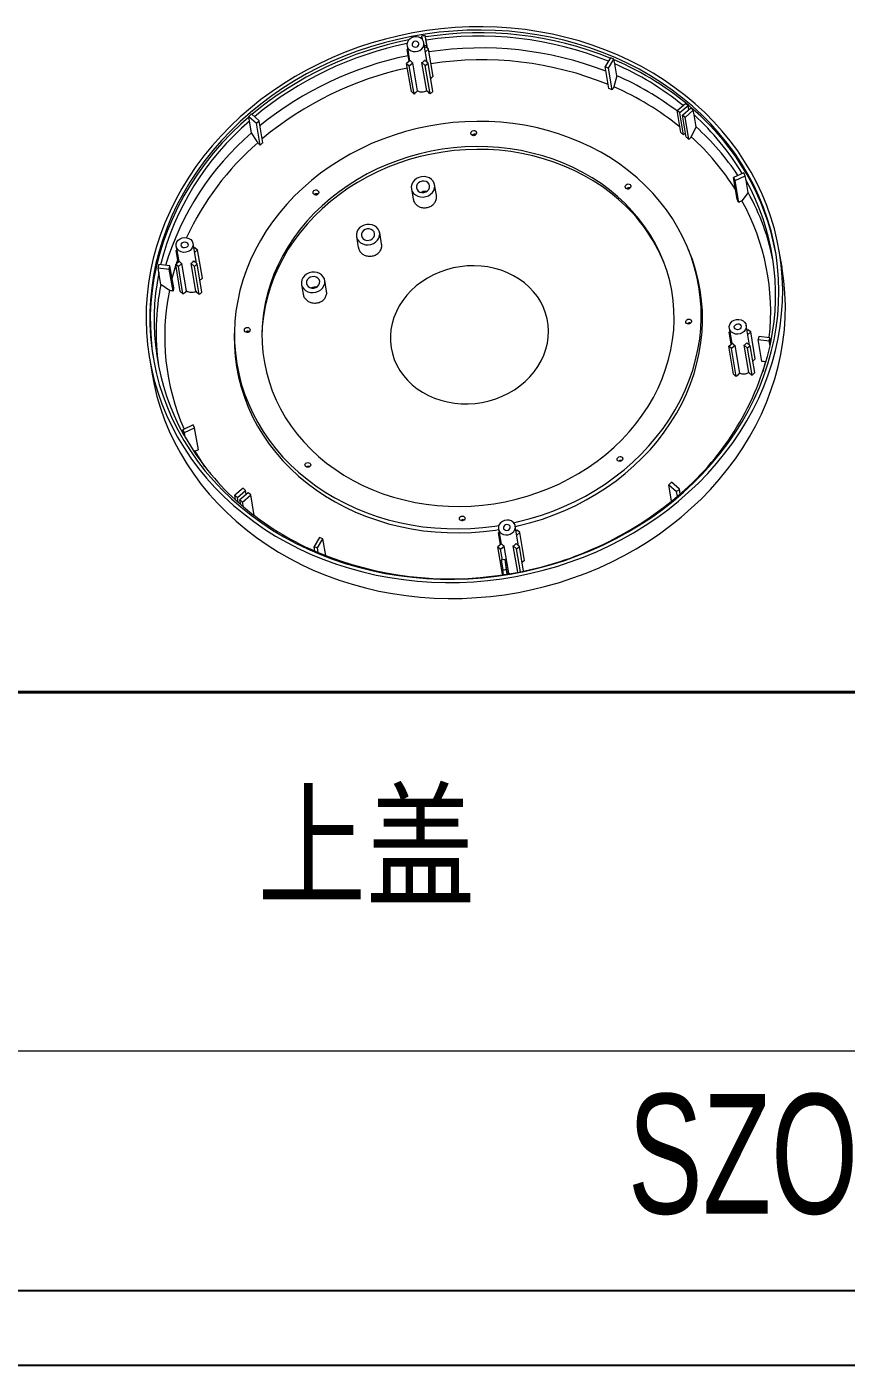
# Model space of a CAD drawing. Header units: inches. Extents: x 2104 to 4359, y 410 to 823.
# Drawn here: x 2450.2 to 2557.9, y 409.8 to 585.7 of the extents above; entities that cross this region are included whole.
import ezdxf

# ---------------------------------------------------------------- set-up
doc = ezdxf.new("R2010")
doc.units = ezdxf.units.IN
doc.layers.add('文字', color=81, linetype='Continuous')
doc.layers.add('粗实线', color=7, linetype='Continuous', lineweight=30)
doc.layers.add('细实线', color=3, linetype='Continuous', lineweight=9)
doc.styles.add('宋体', font='', dxfattribs={"width": 0.8, "height": 3.5})
doc.styles.add('长仿宋', font='', dxfattribs={"width": 0.7, "height": 4})
doc.styles.get('宋体').set_extended_font_data('SimSun')
doc.styles.get('长仿宋').set_extended_font_data('SimSun')

msp = doc.modelspace()

# ---------------------------------------------------------------- linework, layer by layer
at = {"color": 7, "linetype": 'Continuous', "lineweight": 15}
for p, q in [((2502.08, 584.289), (2501.874, 584.256)), ((2502.051, 584.481), (2502.111, 584.082)), ((2502.74, 583.274), (2502.545, 584.558)), ((2502.649, 583.941), (2502.545, 584.558)), ((2500.146, 583.227), (2500.488, 581.207)), ((2500.223, 582.773), (2500.146, 582.706)), ((2500.412, 581.14), (2500.146, 582.706)), ((2500.146, 582.706), (2500.25, 582.615)), ((2502.805, 581.006), (2502.364, 583.604)), ((2502.428, 583.226), (2502.74, 583.274)), ((2502.62, 583.06), (2502.477, 582.936)), ((2502.566, 582.414), (2502.963, 582.759)), ((2502.963, 582.759), (2502.62, 583.06)), ((2502.83, 582.876), (2502.649, 583.941)), ((2502.804, 582.9), (2502.74, 583.274)), ((2503.571, 579.183), (2502.963, 582.759)), ((2500.563, 581.272), (2500.091, 580.862)), ((2500.714, 577.19), (2500.091, 580.862)), ((2500.091, 580.862), (2500.434, 580.561)), ((2500.434, 580.561), (2500.906, 580.971)), ((2501.061, 576.864), (2500.434, 580.561)), ((2501.53, 577.295), (2500.906, 580.971)), ((2502.725, 577.304), (2502.099, 580.994)), ((2502.099, 580.994), (2502.547, 580.601)), ((2502.908, 580.915), (2502.46, 581.308)), ((2502.547, 580.601), (2502.908, 580.915)), ((2503.179, 576.88), (2502.547, 580.601)), ((2503.537, 577.211), (2502.908, 580.915)), ((2526.906, 581.641), (2526.193, 580.466)), ((2526.631, 580.277), (2527.344, 581.452)), ((2527.449, 580.835), (2527.344, 581.452)), ((2527.714, 579.273), (2527.449, 580.835)), ((2526.193, 580.466), (2526.631, 580.277)), ((2526.681, 577.592), (2526.193, 580.466)), ((2527.119, 577.403), (2526.631, 580.277)), ((2527.714, 579.273), (2527.339, 577.804)), ((2535.664, 574.693), (2536.748, 575.636)), ((2537.096, 575.339), (2536.007, 574.393)), ((2537.184, 574.817), (2537.096, 575.339)), ((2479.433, 573.317), (2479.329, 573.934)), ((2479.329, 573.934), (2480.358, 573.032)), ((2480.719, 573.346), (2479.69, 574.248)), ((2536.007, 574.393), (2535.664, 574.693)), ((2536.152, 571.819), (2535.664, 574.693)), ((2536.495, 571.518), (2536.007, 574.393)), ((2536.355, 574.096), (2537.439, 575.038)), ((2536.698, 573.795), (2536.355, 574.096)), ((2536.843, 571.221), (2536.355, 574.096)), ((2537.777, 574.733), (2536.698, 573.795)), ((2537.186, 570.921), (2536.698, 573.795)), ((2537.882, 574.116), (2537.777, 574.733)), ((2538.147, 572.554), (2537.882, 574.116)), ((2479.698, 571.755), (2479.433, 573.317)), ((2480.358, 573.032), (2480.719, 573.346)), ((2480.846, 570.158), (2480.358, 573.032)), ((2481.207, 570.472), (2480.719, 573.346)), ((2536.495, 571.518), (2536.75, 571.766)), ((2544.402, 566.501), (2543.053, 565.883)), ((2504.007, 563.572), (2503.776, 564.933)), ((2543.053, 565.883), (2543.267, 565.5)), ((2543.54, 563.009), (2543.053, 565.883)), ((2543.267, 565.5), (2544.616, 566.118)), ((2543.755, 562.626), (2543.267, 565.5)), ((2544.721, 565.5), (2544.616, 566.118)), ((2544.986, 563.939), (2544.721, 565.5)), ((2500.72, 564.415), (2500.948, 563.07)), ((2544.986, 563.939), (2544.175, 562.851)), ((2493.493, 558.133), (2493.733, 556.715)), ((2496.801, 557.165), (2496.549, 558.652)), ((2469.792, 556.847), (2470.134, 554.827)), ((2469.792, 556.325), (2469.869, 556.392)), ((2469.895, 556.234), (2469.792, 556.325)), ((2470.058, 554.76), (2469.792, 556.325)), ((2472.451, 554.625), (2472.01, 557.223)), ((2472.123, 556.555), (2472.266, 556.68)), ((2472.609, 556.379), (2472.212, 556.033)), ((2472.266, 556.68), (2472.609, 556.379)), ((2473.237, 552.682), (2472.609, 556.379)), ((2537.343, 555.935), (2537.179, 556.347)), ((2549.442, 554.119), (2549.086, 556.218)), ((2468.98, 554.285), (2467.51, 554.461)), ((2468.889, 553.855), (2468.98, 554.285)), ((2469.468, 551.411), (2468.98, 554.285)), ((2469.737, 554.481), (2470.209, 554.891)), ((2470.08, 554.18), (2469.737, 554.481)), ((2470.34, 550.93), (2469.737, 554.481)), ((2470.552, 554.591), (2470.08, 554.18)), ((2470.687, 550.604), (2470.08, 554.18)), ((2471.163, 550.99), (2470.552, 554.591)), ((2472.368, 550.941), (2471.745, 554.613)), ((2472.193, 554.221), (2471.745, 554.613)), ((2472.106, 554.927), (2472.554, 554.535)), ((2472.554, 554.535), (2472.193, 554.221)), ((2472.822, 550.517), (2472.193, 554.221)), ((2473.186, 550.813), (2472.554, 554.535)), ((2467.524, 553.413), (2467.419, 554.03)), ((2467.419, 554.03), (2468.889, 553.855)), ((2467.789, 551.851), (2467.524, 553.413)), ((2469.377, 550.98), (2468.889, 553.855)), ((2489.561, 550.96), (2489.322, 552.371)), ((2468.908, 551.066), (2467.789, 551.851)), ((2486.265, 551.852), (2486.486, 550.555)), ((2477.469, 546.212), (2477.45, 545.769)), ((2542.509, 546.094), (2542.852, 544.074)), ((2542.509, 545.572), (2542.586, 545.639)), ((2542.613, 545.482), (2542.509, 545.572)), ((2542.775, 544.007), (2542.509, 545.572)), ((2545.168, 543.873), (2544.727, 546.47)), ((2544.84, 545.802), (2544.984, 545.927)), ((2545.327, 545.626), (2544.929, 545.28)), ((2544.984, 545.927), (2545.327, 545.626)), ((2545.929, 542.074), (2545.327, 545.626)), ((2542.454, 543.728), (2542.926, 544.139)), ((2542.797, 543.428), (2542.454, 543.728)), ((2543.082, 540.031), (2542.454, 543.728)), ((2543.269, 543.838), (2542.797, 543.428)), ((2543.889, 540.187), (2543.269, 543.838)), ((2545.07, 540.282), (2544.462, 543.861)), ((2544.91, 543.468), (2544.462, 543.861)), ((2544.824, 544.175), (2545.272, 543.782)), ((2545.272, 543.782), (2544.91, 543.468)), ((2545.87, 540.254), (2545.272, 543.782)), ((2546.384, 545.018), (2546.293, 544.587)), ((2546.293, 544.587), (2547.763, 544.411)), ((2546.781, 541.713), (2546.293, 544.587)), ((2547.854, 544.842), (2546.384, 545.018)), ((2547.868, 543.794), (2547.763, 544.411)), ((2547.959, 544.225), (2547.854, 544.842)), ((2466.271, 542.161), (2466.627, 540.062)), ((2543.42, 539.756), (2542.797, 543.428)), ((2545.512, 539.923), (2544.91, 543.468)), ((2547.24, 541.687), (2546.915, 540.338)), ((2547.323, 541.738), (2547.24, 541.687)), ((2472.006, 533.372), (2470.657, 532.755)), ((2472.22, 532.989), (2472.006, 533.372)), ((2470.762, 532.138), (2470.657, 532.755)), ((2470.871, 532.372), (2472.22, 532.989)), ((2470.976, 531.755), (2470.871, 532.372)), ((2472.708, 530.115), (2472.22, 532.989)), ((2472.278, 529.95), (2472.099, 529.992)), ((2478.58, 525.081), (2477.496, 524.139)), ((2477.834, 523.835), (2478.923, 524.781)), ((2479.261, 524.476), (2478.177, 523.534)), ((2478.923, 524.781), (2478.58, 525.081)), ((2479.011, 524.259), (2478.923, 524.781)), ((2479.604, 524.175), (2479.261, 524.476)), ((2534.915, 525.84), (2534.554, 525.526)), ((2534.554, 525.526), (2535.583, 524.624)), ((2534.921, 523.364), (2534.554, 525.526)), ((2535.944, 524.938), (2534.915, 525.84)), ((2535.688, 524.007), (2535.583, 524.624)), ((2536.049, 524.321), (2535.944, 524.938)), ((2477.6, 523.522), (2477.496, 524.139)), ((2477.939, 523.217), (2477.834, 523.835)), ((2478.282, 522.917), (2478.177, 523.534)), ((2478.525, 523.237), (2479.604, 524.175)), ((2478.629, 522.62), (2478.525, 523.237)), ((2480.063, 521.471), (2479.604, 524.175)), ((2512.155, 519.713), (2512.498, 517.693)), ((2512.232, 519.259), (2512.155, 519.192)), ((2512.421, 517.626), (2512.155, 519.192)), ((2512.155, 519.192), (2512.259, 519.101)), ((2514.814, 517.492), (2514.373, 520.09)), ((2514.629, 519.546), (2514.486, 519.422)), ((2514.575, 518.9), (2514.973, 519.245)), ((2514.973, 519.245), (2514.629, 519.546)), ((2515.596, 515.574), (2514.973, 519.245)), ((2488.642, 518.595), (2487.929, 517.42)), ((2488.034, 516.803), (2487.929, 517.42)), ((2488.367, 517.231), (2489.08, 518.406)), ((2488.471, 516.614), (2488.367, 517.231)), ((2489.08, 518.406), (2488.642, 518.595)), ((2489.452, 516.213), (2489.08, 518.406)), ((2512.572, 517.758), (2512.1, 517.348)), ((2512.1, 517.348), (2512.443, 517.047)), ((2512.707, 513.771), (2512.1, 517.348)), ((2512.443, 517.047), (2512.915, 517.457)), ((2513.522, 513.882), (2512.915, 517.457)), ((2514.696, 514.017), (2514.108, 517.48)), ((2514.108, 517.48), (2514.556, 517.087)), ((2514.917, 517.401), (2514.469, 517.794)), ((2514.556, 517.087), (2514.917, 517.401)), ((2515.466, 514.172), (2514.917, 517.401)), ((2512.685, 515.622), (2512.443, 517.047)), ((2513.027, 515.676), (2512.533, 515.598)), ((2512.533, 515.598), (2512.728, 514.315)), ((2513.222, 514.392), (2513.027, 515.676)), ((2513.349, 513.778), (2513.027, 515.676)), ((2515.065, 514.09), (2514.556, 517.087)), ((2512.802, 513.694), (2512.707, 513.771)), ((2512.833, 513.697), (2512.728, 514.315)), ((2513.327, 513.775), (2513.222, 514.392)), ((2513.522, 513.882), (2513.411, 513.792))]:
    msp.add_line(p, q, dxfattribs=at)
for p, q in [((2119.259, 419.627), (2678.222, 419.627)), ((2104.15, 409.797), (2688.052, 409.797))]:
    msp.add_line(p, q)
at = {"color": 7, "linetype": 'Continuous', "lineweight": 15, "flags": 128}
for points in [[(2538.032, 575.57), (2536.728, 576.661), (2535.367, 577.699), (2533.952, 578.681), (2532.485, 579.605), (2530.97, 580.469), (2529.409, 581.273), (2527.805, 582.013), (2526.163, 582.689), (2524.484, 583.3), (2522.772, 583.844), (2521.03, 584.32), (2519.263, 584.727), (2517.472, 585.065), (2515.663, 585.332), (2513.838, 585.529), (2512.001, 585.655), (2510.155, 585.709), (2508.305, 585.691), (2506.453, 585.603), (2504.604, 585.443), (2502.76, 585.212), (2500.927, 584.91), (2499.106, 584.539), (2497.303, 584.098), (2495.52, 583.589), (2493.76, 583.013), (2492.028, 582.37), (2490.326, 581.663), (2488.658, 580.892), (2487.028, 580.059), (2485.438, 579.165), (2483.892, 578.213), (2482.392, 577.204), (2480.941, 576.14), (2479.543, 575.024), (2478.2, 573.856), (2476.915, 572.641), (2475.69, 571.38), (2474.527, 570.075), (2473.43, 568.729), (2472.399, 567.345), (2471.438, 565.926), (2470.547, 564.473), (2469.73, 562.991), (2468.986, 561.482), (2468.318, 559.949), (2467.727, 558.394), (2467.215, 556.822), (2466.782, 555.235), (2466.428, 553.636), (2466.156, 552.028), (2465.965, 550.414), (2465.855, 548.799), (2465.827, 547.184), (2465.881, 545.573), (2466.018, 543.969), (2466.235, 542.375), (2466.534, 540.794), (2466.913, 539.23), (2467.372, 537.686), (2467.91, 536.164), (2468.526, 534.667), (2469.218, 533.199), (2469.986, 531.763), (2470.828, 530.36), (2471.741, 528.994), (2472.725, 527.668), (2473.778, 526.384), (2474.897, 525.144), (2476.079, 523.952), (2477.324, 522.809), (2478.629, 521.717), (2479.99, 520.68), (2481.405, 519.698), (2482.872, 518.774), (2484.387, 517.909), (2485.948, 517.106), (2487.551, 516.366), (2489.194, 515.689), (2490.873, 515.079), (2492.585, 514.535), (2494.327, 514.059), (2496.094, 513.652), (2497.884, 513.314), (2499.694, 513.046), (2501.519, 512.85), (2503.356, 512.724), (2505.202, 512.67), (2507.052, 512.687), (2508.904, 512.776), (2510.753, 512.936), (2512.596, 513.167), (2514.43, 513.469), (2516.25, 513.84), (2518.054, 514.281), (2519.837, 514.79), (2521.597, 515.366), (2523.329, 516.008), (2525.031, 516.716), (2526.698, 517.487), (2528.329, 518.32), (2529.919, 519.214), (2531.465, 520.166), (2532.965, 521.175), (2534.416, 522.239), (2535.814, 523.355), (2537.157, 524.522), (2538.442, 525.738), (2539.667, 526.999), (2540.829, 528.304), (2541.927, 529.65), (2542.958, 531.034), (2543.919, 532.453), (2544.809, 533.906), (2545.627, 535.388), (2546.371, 536.897), (2547.039, 538.43), (2547.629, 539.984), (2548.142, 541.557), (2548.575, 543.144), (2548.928, 544.743), (2549.201, 546.351), (2549.392, 547.964), (2549.502, 549.58), (2549.53, 551.195), (2549.475, 552.806), (2549.339, 554.41), (2549.122, 556.004), (2548.823, 557.584), (2548.444, 559.148), (2547.985, 560.693), (2547.447, 562.215), (2546.831, 563.711), (2546.138, 565.18), (2545.371, 566.616), (2544.529, 568.019), (2543.615, 569.385), (2542.631, 570.711), (2541.579, 571.995), (2540.46, 573.235), (2539.277, 574.427), (2538.032, 575.57)], [(2537.671, 575.256), (2536.373, 576.342), (2535.018, 577.374), (2533.609, 578.35), (2532.148, 579.268), (2530.639, 580.126), (2529.084, 580.923), (2527.486, 581.657), (2525.849, 582.326), (2524.177, 582.93), (2522.471, 583.467), (2520.736, 583.935), (2518.975, 584.335), (2517.192, 584.665), (2515.389, 584.924), (2513.572, 585.113), (2511.743, 585.23), (2509.905, 585.276), (2508.064, 585.25), (2506.221, 585.152), (2504.382, 584.983), (2502.548, 584.743), (2500.726, 584.432), (2498.917, 584.052), (2497.125, 583.602), (2495.354, 583.084), (2493.608, 582.498), (2491.89, 581.846), (2490.203, 581.13), (2488.55, 580.35), (2486.936, 579.508), (2485.363, 578.606), (2483.834, 577.646), (2482.353, 576.629), (2480.922, 575.558), (2479.544, 574.434), (2478.221, 573.261), (2476.958, 572.039), (2475.755, 570.772), (2474.616, 569.462), (2473.542, 568.112), (2472.536, 566.725), (2471.6, 565.302), (2470.735, 563.848), (2469.944, 562.364), (2469.228, 560.854), (2468.588, 559.322), (2468.026, 557.769), (2467.542, 556.199), (2467.138, 554.615), (2466.815, 553.02), (2466.572, 551.418), (2466.412, 549.811), (2466.333, 548.203), (2466.336, 546.597), (2466.422, 544.996), (2466.589, 543.404), (2466.838, 541.823), (2467.168, 540.256), (2467.579, 538.708), (2468.069, 537.18), (2468.637, 535.676), (2469.284, 534.199), (2470.006, 532.751), (2470.803, 531.337), (2471.674, 529.957), (2472.616, 528.616), (2473.627, 527.316), (2474.706, 526.059), (2475.851, 524.848), (2477.059, 523.685), (2478.327, 522.573), (2479.654, 521.514), (2481.037, 520.51), (2482.472, 519.563), (2483.958, 518.674), (2485.49, 517.846), (2487.067, 517.081), (2488.684, 516.379), (2490.34, 515.742), (2492.029, 515.172), (2493.75, 514.669), (2495.498, 514.235), (2497.271, 513.87), (2499.064, 513.575), (2500.874, 513.351), (2502.698, 513.198), (2504.532, 513.117), (2506.372, 513.107), (2508.215, 513.169), (2510.056, 513.302), (2511.893, 513.507), (2513.721, 513.782), (2515.538, 514.128), (2517.338, 514.544), (2519.12, 515.028), (2520.879, 515.58), (2522.612, 516.198), (2524.315, 516.883), (2525.985, 517.631), (2527.618, 518.442), (2529.213, 519.314), (2530.764, 520.245), (2532.269, 521.234), (2533.726, 522.278), (2535.131, 523.376), (2536.482, 524.525), (2537.775, 525.723), (2539.008, 526.968), (2540.18, 528.256), (2541.286, 529.587), (2542.327, 530.956), (2543.298, 532.361), (2544.198, 533.8), (2545.026, 535.269), (2545.78, 536.766), (2546.459, 538.288), (2547.06, 539.831), (2547.583, 541.393), (2548.027, 542.97), (2548.39, 544.56), (2548.673, 546.159), (2548.875, 547.764), (2548.995, 549.372), (2549.032, 550.979), (2548.988, 552.583), (2548.861, 554.18), (2548.653, 555.767), (2548.364, 557.341), (2547.993, 558.899), (2547.543, 560.438), (2547.013, 561.954), (2546.406, 563.445), (2545.721, 564.908), (2544.961, 566.339), (2544.127, 567.737), (2543.221, 569.097), (2542.244, 570.418), (2541.198, 571.697), (2540.086, 572.931), (2538.91, 574.118), (2537.671, 575.256)], [(2500.442, 582.709), (2500.68, 582.553), (2500.961, 582.46), (2501.264, 582.439), (2501.566, 582.49), (2501.845, 582.609), (2502.08, 582.789), (2502.254, 583.015), (2502.354, 583.27), (2502.373, 583.537), (2502.308, 583.794), (2502.165, 584.023), (2501.955, 584.208), (2501.693, 584.333), (2501.398, 584.391), (2501.093, 584.376), (2500.8, 584.29), (2500.54, 584.139), (2500.334, 583.934), (2500.195, 583.691), (2500.136, 583.428), (2500.159, 583.163), (2500.264, 582.918), (2500.442, 582.709)], [(2500.93, 583.133), (2501.072, 583.051), (2501.243, 583.024), (2501.416, 583.057), (2501.563, 583.145), (2501.664, 583.274), (2501.703, 583.424), (2501.673, 583.573), (2501.58, 583.698), (2501.437, 583.78), (2501.266, 583.807), (2501.094, 583.774), (2500.946, 583.686), (2500.845, 583.557), (2500.806, 583.407), (2500.836, 583.258), (2500.93, 583.133)], [(2479.345, 573.839), (2478.284, 572.89), (2477.02, 571.669), (2475.818, 570.402), (2474.678, 569.092), (2473.605, 567.742), (2472.599, 566.354), (2471.663, 564.932), (2470.798, 563.477), (2470.007, 561.994), (2469.291, 560.484), (2468.651, 558.951), (2468.088, 557.398), (2467.605, 555.828), (2467.201, 554.244), (2466.878, 552.65), (2466.635, 551.047), (2466.475, 549.441), (2466.396, 547.833), (2466.399, 546.227), (2466.485, 544.626), (2466.652, 543.034), (2466.796, 542.059)], [(2530.391, 565.844), (2529.274, 566.771), (2528.101, 567.645), (2526.875, 568.463), (2525.599, 569.223), (2524.277, 569.922), (2522.912, 570.559), (2521.508, 571.133), (2520.068, 571.641), (2518.597, 572.082), (2517.098, 572.456), (2515.575, 572.761), (2514.033, 572.996), (2512.475, 573.161), (2510.905, 573.255), (2509.328, 573.278), (2507.748, 573.231), (2506.169, 573.112), (2504.595, 572.923), (2503.031, 572.664), (2501.48, 572.335), (2499.946, 571.938), (2498.435, 571.473), (2496.949, 570.942), (2495.493, 570.347), (2494.07, 569.688), (2492.685, 568.967), (2491.34, 568.187), (2490.04, 567.35), (2488.788, 566.457), (2487.588, 565.512), (2486.442, 564.515), (2485.353, 563.472), (2484.325, 562.383), (2483.36, 561.252), (2482.461, 560.082), (2481.629, 558.876), (2480.868, 557.637), (2480.18, 556.368), (2479.565, 555.074), (2479.026, 553.756), (2478.565, 552.42), (2478.182, 551.067), (2477.878, 549.703), (2477.654, 548.33), (2477.512, 546.952), (2477.45, 545.573), (2477.47, 544.197), (2477.571, 542.827), (2477.754, 541.466), (2478.017, 540.119), (2478.359, 538.788), (2478.781, 537.478), (2479.28, 536.192), (2479.856, 534.934), (2480.507, 533.706), (2481.232, 532.512), (2482.027, 531.355), (2482.892, 530.238), (2483.824, 529.164), (2484.82, 528.137), (2485.878, 527.158), (2486.995, 526.23), (2488.169, 525.356), (2489.395, 524.538), (2490.671, 523.779), (2491.993, 523.079), (2493.358, 522.442), (2494.762, 521.869), (2496.201, 521.36), (2497.672, 520.919), (2499.171, 520.545), (2500.694, 520.241), (2502.237, 520.005), (2503.795, 519.84), (2505.364, 519.746), (2506.941, 519.723), (2508.521, 519.771), (2510.101, 519.889), (2511.674, 520.079), (2512.197, 520.157)], [(2480.516, 570.472), (2480.425, 570.615), (2479.698, 571.755)], [(2537.518, 571.244), (2537.589, 571.391), (2538.147, 572.554)], [(2527.816, 563.394), (2526.758, 564.269), (2525.644, 565.089), (2524.478, 565.852), (2523.261, 566.556), (2521.999, 567.199), (2520.694, 567.778), (2519.352, 568.292), (2517.976, 568.739), (2516.57, 569.118), (2515.138, 569.427), (2513.685, 569.667), (2512.216, 569.836), (2510.734, 569.933), (2509.244, 569.958), (2507.751, 569.912), (2506.26, 569.794), (2504.774, 569.605), (2503.298, 569.345), (2501.837, 569.015), (2500.396, 568.616), (2498.978, 568.15), (2497.588, 567.617), (2496.23, 567.019), (2494.908, 566.359), (2493.626, 565.637), (2492.389, 564.857), (2491.2, 564.021), (2490.062, 563.131), (2488.979, 562.19), (2487.955, 561.201), (2486.991, 560.166), (2486.092, 559.09), (2485.261, 557.974), (2484.498, 556.823), (2483.808, 555.641), (2483.191, 554.43), (2482.651, 553.194), (2482.188, 551.938), (2481.803, 550.664), (2481.499, 549.377), (2481.276, 548.081), (2481.135, 546.78), (2481.075, 545.477), (2481.098, 544.176), (2481.203, 542.883), (2481.39, 541.599), (2481.658, 540.33), (2482.007, 539.079), (2482.435, 537.851), (2482.942, 536.647), (2483.525, 535.474), (2484.182, 534.333), (2484.913, 533.228), (2485.714, 532.163), (2486.584, 531.142), (2487.519, 530.166), (2488.516, 529.239), (2489.574, 528.365), (2490.688, 527.544), (2491.854, 526.781), (2493.071, 526.077), (2494.333, 525.435), (2495.638, 524.856), (2496.98, 524.342), (2498.356, 523.895), (2499.762, 523.516), (2501.194, 523.206), (2502.647, 522.967), (2504.116, 522.798), (2505.598, 522.701), (2507.088, 522.675), (2508.581, 522.722), (2510.072, 522.84), (2511.558, 523.029), (2513.034, 523.289), (2514.495, 523.619), (2515.936, 524.018), (2517.354, 524.484), (2518.744, 525.017), (2520.102, 525.615), (2521.424, 526.275), (2522.705, 526.996), (2523.943, 527.776), (2525.132, 528.613), (2526.27, 529.503), (2527.353, 530.444), (2528.377, 531.433), (2529.341, 532.468), (2530.24, 533.544), (2531.071, 534.66), (2531.834, 535.81), (2532.524, 536.993), (2533.141, 538.204), (2533.681, 539.44), (2534.144, 540.696), (2534.529, 541.97), (2534.833, 543.257), (2535.056, 544.553), (2535.197, 545.854), (2535.257, 547.157), (2535.234, 548.457), (2535.129, 549.751), (2534.942, 551.034), (2534.674, 552.303), (2534.325, 553.554), (2533.897, 554.783), (2533.39, 555.986), (2532.807, 557.16), (2532.15, 558.301), (2531.419, 559.406), (2530.618, 560.47), (2529.748, 561.492), (2528.813, 562.468), (2527.816, 563.394)], [(2527.956, 563.009), (2526.895, 563.887), (2525.778, 564.71), (2524.607, 565.475), (2523.386, 566.182), (2522.12, 566.826), (2520.811, 567.407), (2519.464, 567.923), (2518.084, 568.371), (2516.673, 568.752), (2515.236, 569.062), (2513.779, 569.303), (2512.304, 569.472), (2510.817, 569.569), (2509.323, 569.595), (2507.825, 569.549), (2506.328, 569.43), (2504.837, 569.24), (2503.357, 568.979), (2501.891, 568.648), (2500.445, 568.248), (2499.022, 567.78), (2497.627, 567.246), (2496.265, 566.646), (2494.939, 565.983), (2493.653, 565.26), (2492.412, 564.477), (2491.218, 563.638), (2490.077, 562.745), (2488.99, 561.801), (2487.962, 560.808), (2486.996, 559.77), (2486.094, 558.69), (2485.259, 557.571), (2484.494, 556.416), (2483.802, 555.23), (2483.183, 554.015), (2482.641, 552.775), (2482.176, 551.514), (2481.791, 550.236), (2481.485, 548.945), (2481.261, 547.645), (2481.119, 546.339), (2481.079, 545.675)], [(2503.368, 565.648), (2503.093, 565.836), (2502.772, 565.962), (2502.423, 566.019), (2502.064, 566.003), (2501.715, 565.915), (2501.395, 565.761), (2501.121, 565.548), (2500.908, 565.288), (2500.767, 564.994), (2500.706, 564.684), (2500.728, 564.373), (2500.832, 564.078), (2501.012, 563.815), (2501.259, 563.599), (2501.559, 563.44), (2501.896, 563.348), (2502.253, 563.328), (2502.609, 563.38), (2502.945, 563.502), (2503.244, 563.687), (2503.49, 563.925), (2503.668, 564.204), (2503.77, 564.508), (2503.79, 564.821), (2503.726, 565.126), (2503.583, 565.406), (2503.368, 565.648)], [(2502.88, 565.224), (2502.664, 565.359), (2502.407, 565.428), (2502.134, 565.423), (2501.872, 565.344), (2501.648, 565.2), (2501.482, 565.005), (2501.391, 564.777), (2501.383, 564.539), (2501.461, 564.314), (2501.616, 564.124), (2501.832, 563.989), (2502.089, 563.92), (2502.362, 563.925), (2502.623, 564.004), (2502.848, 564.148), (2503.014, 564.343), (2503.105, 564.571), (2503.112, 564.809), (2503.035, 565.034), (2502.88, 565.224)], [(2514.161, 520.525), (2514.79, 520.667), (2516.323, 521.064), (2517.835, 521.528), (2519.321, 522.059), (2520.777, 522.655), (2522.2, 523.314), (2523.585, 524.034), (2524.929, 524.814), (2526.229, 525.651), (2527.481, 526.544), (2528.682, 527.49), (2529.828, 528.486), (2530.916, 529.53), (2531.945, 530.619), (2532.91, 531.75), (2533.809, 532.92), (2534.64, 534.126), (2535.401, 535.365), (2536.09, 536.633), (2536.704, 537.928), (2537.243, 539.245), (2537.705, 540.582), (2538.088, 541.934), (2538.392, 543.299), (2538.615, 544.671), (2538.758, 546.049), (2538.819, 547.428), (2538.799, 548.805), (2538.698, 550.175), (2538.516, 551.536), (2538.253, 552.883), (2537.91, 554.213), (2537.489, 555.523), (2536.989, 556.809), (2536.413, 558.068), (2535.762, 559.296), (2535.038, 560.49), (2534.242, 561.647), (2533.377, 562.763), (2532.446, 563.837), (2531.449, 564.865), (2530.391, 565.844)], [(2496.141, 559.366), (2495.866, 559.555), (2495.545, 559.681), (2495.195, 559.738), (2494.837, 559.722), (2494.488, 559.634), (2494.168, 559.48), (2493.894, 559.267), (2493.681, 559.007), (2493.54, 558.713), (2493.479, 558.403), (2493.501, 558.092), (2493.604, 557.797), (2493.785, 557.534), (2494.032, 557.318), (2494.332, 557.159), (2494.669, 557.067), (2495.026, 557.047), (2495.382, 557.099), (2495.718, 557.221), (2496.017, 557.406), (2496.263, 557.644), (2496.441, 557.923), (2496.543, 558.227), (2496.562, 558.54), (2496.499, 558.845), (2496.356, 559.125), (2496.141, 559.366)], [(2471.714, 557.741), (2471.892, 557.533), (2471.996, 557.287), (2472.02, 557.023), (2471.96, 556.759), (2471.822, 556.516), (2471.615, 556.312), (2471.356, 556.161), (2471.062, 556.075), (2470.757, 556.06), (2470.462, 556.117), (2470.2, 556.243), (2469.99, 556.427), (2469.847, 556.656), (2469.783, 556.914), (2469.801, 557.18), (2469.901, 557.436), (2470.075, 557.662), (2470.31, 557.841), (2470.589, 557.961), (2470.892, 558.012), (2471.194, 557.99), (2471.475, 557.898), (2471.714, 557.741)], [(2495.653, 558.942), (2495.437, 559.078), (2495.18, 559.147), (2494.907, 559.142), (2494.645, 559.063), (2494.42, 558.919), (2494.254, 558.723), (2494.163, 558.496), (2494.156, 558.258), (2494.234, 558.033), (2494.388, 557.843), (2494.605, 557.708), (2494.862, 557.639), (2495.135, 557.644), (2495.396, 557.723), (2495.621, 557.867), (2495.787, 558.062), (2495.878, 558.29), (2495.885, 558.528), (2495.808, 558.753), (2495.653, 558.942)], [(2471.226, 557.318), (2471.319, 557.192), (2471.349, 557.043), (2471.31, 556.893), (2471.209, 556.764), (2471.061, 556.677), (2470.889, 556.644), (2470.718, 556.67), (2470.575, 556.752), (2470.482, 556.877), (2470.452, 557.026), (2470.491, 557.177), (2470.592, 557.305), (2470.74, 557.393), (2470.912, 557.426), (2471.083, 557.4), (2471.226, 557.318)], [(2514.383, 520.031), (2514.885, 520.146), (2516.423, 520.544), (2517.939, 521.01), (2519.43, 521.542), (2520.891, 522.14), (2522.318, 522.801), (2523.707, 523.523), (2525.056, 524.306), (2526.36, 525.146), (2527.615, 526.041), (2528.82, 526.99), (2529.969, 527.989), (2531.061, 529.036), (2532.092, 530.128), (2533.06, 531.263), (2533.963, 532.436), (2534.796, 533.646), (2535.56, 534.889), (2536.25, 536.161), (2536.867, 537.46), (2537.407, 538.781), (2537.87, 540.122), (2538.255, 541.478), (2538.559, 542.847), (2538.783, 544.224), (2538.927, 545.606), (2538.988, 546.989), (2538.968, 548.37), (2538.867, 549.744), (2538.684, 551.109), (2538.42, 552.46), (2538.076, 553.795), (2537.653, 555.109), (2537.343, 555.935)], [(2469.263, 552.613), (2469.398, 553.121), (2469.76, 554.347)], [(2469.828, 554.56), (2469.884, 554.73), (2470.003, 555.083)], [(2500.81, 538.67), (2501.472, 538.141), (2502.188, 537.667), (2502.953, 537.253), (2503.759, 536.901), (2504.602, 536.614), (2505.473, 536.395), (2506.368, 536.244), (2507.278, 536.164), (2508.196, 536.155), (2509.115, 536.217), (2510.029, 536.349), (2510.929, 536.551), (2511.809, 536.821), (2512.663, 537.156), (2513.482, 537.555), (2514.261, 538.013), (2514.994, 538.528), (2515.675, 539.096), (2516.299, 539.711), (2516.86, 540.37), (2517.355, 541.066), (2517.78, 541.795), (2518.13, 542.551), (2518.405, 543.328), (2518.6, 544.119), (2518.715, 544.92), (2518.749, 545.722), (2518.702, 546.521), (2518.574, 547.31), (2518.366, 548.082), (2518.079, 548.832), (2517.716, 549.554), (2517.28, 550.242), (2516.774, 550.89), (2516.202, 551.494), (2515.569, 552.05), (2514.879, 552.551), (2514.138, 552.996), (2513.352, 553.379), (2512.527, 553.699), (2511.669, 553.952), (2510.785, 554.137), (2509.882, 554.253), (2508.967, 554.297), (2508.047, 554.271), (2507.13, 554.174), (2506.222, 554.007), (2505.331, 553.771), (2504.463, 553.468), (2503.626, 553.101), (2502.826, 552.672), (2502.069, 552.184), (2501.361, 551.643), (2500.708, 551.051), (2500.115, 550.413), (2499.586, 549.735), (2499.126, 549.021), (2498.738, 548.278), (2498.426, 547.511), (2498.191, 546.726), (2498.035, 545.929), (2497.96, 545.127), (2497.967, 544.326), (2498.055, 543.531), (2498.223, 542.75), (2498.471, 541.988), (2498.796, 541.251), (2499.196, 540.546), (2499.667, 539.877), (2500.207, 539.25), (2500.81, 538.67)], [(2466.627, 540.062), (2466.89, 538.695), (2467.269, 537.131), (2467.728, 535.587), (2468.266, 534.065), (2468.882, 532.568), (2469.575, 531.1), (2470.342, 529.664), (2471.184, 528.261), (2472.098, 526.895), (2473.082, 525.569), (2474.134, 524.285), (2475.253, 523.045), (2476.436, 521.853), (2477.681, 520.71), (2478.985, 519.618), (2480.346, 518.581), (2481.761, 517.599), (2483.228, 516.675), (2484.743, 515.81), (2486.304, 515.007), (2487.908, 514.267), (2489.55, 513.59), (2491.229, 512.98), (2492.941, 512.436), (2494.683, 511.96), (2496.45, 511.553), (2498.241, 511.215), (2500.05, 510.947), (2501.875, 510.751), (2503.712, 510.625), (2505.558, 510.571), (2507.408, 510.588), (2509.26, 510.677), (2511.109, 510.837), (2512.953, 511.068), (2514.786, 511.37), (2516.607, 511.741), (2518.41, 512.182), (2520.194, 512.691), (2521.953, 513.267), (2523.685, 513.909), (2525.387, 514.617), (2527.055, 515.388), (2528.685, 516.221), (2530.275, 517.115), (2531.822, 518.067), (2533.321, 519.076), (2534.772, 520.14), (2536.17, 521.256), (2537.513, 522.423), (2538.798, 523.639), (2540.023, 524.9), (2541.186, 526.205), (2542.283, 527.551), (2543.314, 528.935), (2544.275, 530.354), (2545.166, 531.807), (2545.984, 533.289), (2546.727, 534.798), (2547.395, 536.331), (2547.986, 537.885), (2548.498, 539.458), (2548.931, 541.045), (2549.285, 542.644), (2549.557, 544.252), (2549.749, 545.865), (2549.858, 547.481), (2549.886, 549.096), (2549.832, 550.707), (2549.696, 552.311), (2549.478, 553.905), (2549.442, 554.119)], [(2488.914, 553.085), (2488.638, 553.274), (2488.317, 553.4), (2487.968, 553.457), (2487.61, 553.441), (2487.261, 553.353), (2486.941, 553.199), (2486.667, 552.986), (2486.454, 552.725), (2486.313, 552.432), (2486.251, 552.122), (2486.273, 551.811), (2486.377, 551.516), (2486.558, 551.253), (2486.804, 551.037), (2487.105, 550.878), (2487.442, 550.786), (2487.798, 550.766), (2488.154, 550.818), (2488.491, 550.94), (2488.79, 551.125), (2489.035, 551.363), (2489.214, 551.642), (2489.316, 551.946), (2489.335, 552.258), (2489.272, 552.563), (2489.129, 552.844), (2488.914, 553.085)], [(2488.426, 552.661), (2488.21, 552.797), (2487.952, 552.866), (2487.68, 552.861), (2487.418, 552.782), (2487.193, 552.638), (2487.027, 552.442), (2486.936, 552.214), (2486.929, 551.976), (2487.007, 551.752), (2487.161, 551.562), (2487.378, 551.426), (2487.635, 551.358), (2487.908, 551.363), (2488.169, 551.442), (2488.394, 551.586), (2488.56, 551.781), (2488.651, 552.009), (2488.658, 552.247), (2488.581, 552.472), (2488.426, 552.661)], [(2542.805, 545.575), (2542.627, 545.784), (2542.522, 546.03), (2542.499, 546.294), (2542.559, 546.558), (2542.697, 546.801), (2542.903, 547.005), (2543.163, 547.156), (2543.456, 547.242), (2543.762, 547.257), (2544.056, 547.2), (2544.318, 547.074), (2544.528, 546.89), (2544.671, 546.661), (2544.736, 546.403), (2544.717, 546.137), (2544.617, 545.881), (2544.443, 545.655), (2544.208, 545.476), (2543.929, 545.356), (2543.627, 545.305), (2543.324, 545.327), (2543.043, 545.419), (2542.805, 545.575)], [(2477.45, 545.769), (2477.431, 545.129), (2477.451, 543.748), (2477.553, 542.373), (2477.736, 541.009), (2477.999, 539.657), (2478.343, 538.323), (2478.766, 537.009), (2479.267, 535.719), (2479.845, 534.456), (2480.498, 533.225), (2481.224, 532.027), (2482.023, 530.867), (2482.89, 529.746), (2483.825, 528.669), (2484.824, 527.639), (2485.885, 526.657), (2487.006, 525.726), (2488.183, 524.849), (2489.412, 524.029), (2490.692, 523.267), (2492.018, 522.566), (2493.387, 521.926), (2494.796, 521.351), (2496.24, 520.842), (2497.715, 520.399), (2499.219, 520.024), (2500.746, 519.718), (2502.294, 519.482), (2503.856, 519.317), (2505.431, 519.222), (2507.013, 519.199), (2508.598, 519.247), (2510.182, 519.366), (2511.76, 519.556), (2512.171, 519.617)], [(2543.293, 545.999), (2543.199, 546.124), (2543.17, 546.274), (2543.208, 546.424), (2543.309, 546.553), (2543.457, 546.64), (2543.63, 546.673), (2543.8, 546.647), (2543.943, 546.565), (2544.037, 546.44), (2544.066, 546.291), (2544.028, 546.14), (2543.927, 546.011), (2543.779, 545.924), (2543.606, 545.891), (2543.436, 545.917), (2543.293, 545.999)], [(2473.561, 527.887), (2472.929, 528.858), (2472.278, 529.95)], [(2514.077, 520.608), (2513.838, 520.764), (2513.557, 520.857), (2513.255, 520.878), (2512.953, 520.827), (2512.674, 520.708), (2512.438, 520.528), (2512.264, 520.302), (2512.164, 520.047), (2512.146, 519.78), (2512.211, 519.523), (2512.353, 519.294), (2512.563, 519.109), (2512.826, 518.984), (2513.12, 518.926), (2513.425, 518.941), (2513.719, 519.027), (2513.978, 519.178), (2514.185, 519.383), (2514.323, 519.626), (2514.383, 519.889), (2514.36, 520.154), (2514.255, 520.399), (2514.077, 520.608)], [(2513.589, 520.184), (2513.446, 520.266), (2513.275, 520.293), (2513.103, 520.26), (2512.955, 520.172), (2512.854, 520.043), (2512.816, 519.893), (2512.845, 519.744), (2512.939, 519.619), (2513.081, 519.537), (2513.252, 519.51), (2513.425, 519.543), (2513.573, 519.631), (2513.673, 519.76), (2513.712, 519.91), (2513.682, 520.059), (2513.589, 520.184)]]:
    msp.add_lwpolyline(points, dxfattribs=at)
at = {"color": 7, "linetype": 'Continuous', "lineweight": 15}
for centre, radius, start, end in [((2509.625, 537.724), 47.366, 98.59645, 99.20125), ((2509.661, 538.942), 45.974, 68.02272, 98.86401), ((2509.65, 539.164), 45.321, 67.99824, 98.88588), ((2509.166, 538.861), 45.969, 101.02901, 129.77555), ((2509.136, 539.001), 45.391, 101.42713, 129.7696), ((2509.918, 537.54), 45.382, 68.84543, 98.73613), ((2509.416, 537.387), 45.445, 101.59545, 128.98449), ((2501.368, 581.844), 0.988, 215.41546, 242.11215), ((2501.549, 581.992), 1.139, 298.86261, 323.12495), ((2509.989, 537.248), 44.117, 67.89392, 98.7376), ((2510.843, 543.804), 41.106, 66.33208, 66.99682), ((2512.086, 545.383), 39.092, 48.99786, 67.00369), ((2512.023, 545.374), 38.671, 50.85293, 66.49032), ((2509.456, 537.057), 44.211, 102.10044, 129.86412), ((2512.097, 543.467), 39.064, 52.86639, 66.43461), ((2512.288, 543.223), 37.714, 50.98086, 66.48), ((2513.436, 547.999), 36.155, 49.12713, 49.8513), ((2506.788, 542.703), 41.586, 130.66397, 131.32359), ((2513.683, 548.28), 35.782, 47.67128, 48.40049), ((2516.412, 550.024), 32.753, 10.42248, 49.38238), ((2515.2, 549.078), 33.784, 30.86236, 47.82648), ((2503.178, 545.568), 36.521, 130.55288, 165.95203), ((2503.745, 543.778), 36.89, 130.67934, 163.3404), ((2515.22, 547.295), 34.113, 33.56352, 47.77085), ((2504.821, 542.497), 37.059, 130.98451, 155.27663), ((2515.339, 546.795), 33.01, 32.04382, 47.78763), ((2516.535, 550.638), 32.065, 28.86601, 29.65046), ((2517.595, 550.488), 31.003, 348.34432, 28.96124), ((2513.523, 546.338), 22.051, 22.14133, 49.11561), ((2517.731, 548.869), 31.144, 11.16159, 28.93835), ((2517.79, 548.238), 30.162, 353.55729, 28.97887), ((2499.108, 547.582), 32.338, 167.71809, 168.49813), ((2471.014, 555.464), 0.988, 215.41546, 242.11215), ((2471.195, 555.611), 1.139, 298.86261, 323.12495), ((2497.887, 547.15), 31.003, 168.34432, 208.96124), ((2498.325, 545.574), 31.174, 168.38421, 188.10645), ((2498.476, 544.963), 30.191, 168.33842, 203.68791), ((2512.369, 552.016), 36.439, 310.53134, 346.95902), ((2543.731, 544.711), 0.988, 215.41546, 242.11215), ((2543.912, 544.858), 1.139, 298.86261, 323.12495), ((2516.165, 551.29), 32.338, 347.71809, 348.49813), ((2516.27, 550.673), 32.338, 347.71809, 348.49813), ((2498.738, 548.235), 32.065, 208.86601, 209.65046), ((2498.843, 547.618), 32.065, 208.86601, 209.65046), ((2500.234, 548.514), 33.718, 209.80497, 227.83539), ((2508.485, 556.169), 41.586, 310.66397, 311.32359), ((2508.589, 555.552), 41.586, 310.66397, 311.32359), ((2501.59, 550.592), 35.782, 227.67128, 228.40049), ((2501.695, 549.975), 35.782, 227.67128, 228.40049), ((2501.819, 550.114), 35.968, 228.40049, 229.12712), ((2501.837, 550.873), 36.155, 229.12713, 229.8513), ((2501.941, 550.256), 36.155, 229.12713, 229.8513), ((2503.422, 552.193), 38.591, 230.0248, 246.49897), ((2506.27, 558.745), 45.521, 278.91845, 310.25933), ((2504.43, 555.069), 41.106, 246.33208, 246.99682), ((2513.377, 518.33), 0.988, 215.41546, 242.11215), ((2513.558, 518.477), 1.139, 298.86261, 323.12495), ((2504.535, 554.452), 41.106, 246.33208, 246.99682), ((2505.833, 558.43), 45.277, 247.45173, 278.89376), ((2505.648, 561.149), 47.366, 278.59645, 279.20125), ((2505.753, 560.532), 47.366, 278.59645, 279.20125)]:
    msp.add_arc(centre, radius, start, end, dxfattribs=at)
for points, knots in [([(2503.571, 579.183), (2503.488, 579.106), (2503.382, 579.007), (2503.276, 578.909), (2503.253, 578.888)], [0, 0, 0, 0, 0.7826528, 1, 1, 1, 1]), ([(2501.061, 576.864), (2501.004, 576.918), (2500.946, 576.973), (2500.83, 577.081), (2500.772, 577.136), (2500.714, 577.19)], [0, 0, 0, 0, 0.5, 0.5, 1, 1, 1, 1]), ([(2501.53, 577.295), (2501.452, 577.224), (2501.374, 577.152), (2501.218, 577.008), (2501.14, 576.936), (2501.061, 576.864)], [0, 0, 0, 0, 0.5, 0.5, 1, 1, 1, 1]), ([(2501.53, 577.295), (2501.618, 577.244), (2501.713, 577.205), (2501.914, 577.152), (2502.019, 577.139), (2502.231, 577.14), (2502.335, 577.155), (2502.538, 577.211), (2502.636, 577.252), (2502.725, 577.304)], [0, 0, 0, 0, 0.25, 0.25, 0.5, 0.5, 0.75, 0.75, 1, 1, 1, 1]), ([(2503.179, 576.88), (2503.103, 576.951), (2503.028, 577.021), (2502.876, 577.163), (2502.801, 577.234), (2502.725, 577.304)], [0, 0, 0, 0, 0.5, 0.5, 1, 1, 1, 1]), ([(2503.537, 577.211), (2503.478, 577.156), (2503.418, 577.101), (2503.299, 576.991), (2503.239, 576.935), (2503.179, 576.88)], [0, 0, 0, 0, 0.5, 0.5, 1, 1, 1, 1]), ([(2508.898, 571.389), (2508.948, 571.39), (2508.997, 571.4), (2509.088, 571.436), (2509.13, 571.463), (2509.235, 571.56), (2509.277, 571.651), (2509.279, 571.786), (2509.27, 571.831), (2509.235, 571.913), (2509.208, 571.951), (2509.14, 572.014), (2509.099, 572.039), (2509.009, 572.072), (2508.96, 572.08), (2508.814, 572.077), (2508.715, 572.038), (2508.61, 571.94), (2508.582, 571.901), (2508.543, 571.817), (2508.532, 571.772), (2508.53, 571.682), (2508.539, 571.637), (2508.575, 571.554), (2508.602, 571.517), (2508.703, 571.423), (2508.799, 571.387), (2508.898, 571.389)], [0, 0, 0, 0, 0.0625, 0.0625, 0.125, 0.125, 0.25, 0.25, 0.3125, 0.3125, 0.375, 0.375, 0.4375, 0.4375, 0.5, 0.5, 0.625, 0.625, 0.6875, 0.6875, 0.75, 0.75, 0.8125, 0.8125, 0.875, 0.875, 1, 1, 1, 1]), ([(2536.152, 571.819), (2536.209, 571.769), (2536.267, 571.718), (2536.381, 571.618), (2536.438, 571.568), (2536.495, 571.518)], [0, 0, 0, 0, 0.5, 0.5, 1, 1, 1, 1]), ([(2481.207, 570.472), (2481.147, 570.419), (2481.086, 570.367), (2480.966, 570.262), (2480.906, 570.21), (2480.846, 570.158)], [0, 0, 0, 0, 0.5, 0.5, 1, 1, 1, 1]), ([(2509.191, 571.529), (2509.179, 571.537), (2509.135, 571.568), (2509.035, 571.586), (2508.908, 571.579), (2508.793, 571.529), (2508.719, 571.478), (2508.698, 571.443), (2508.697, 571.441)], [0, 0, 0, 0, 0.0827245, 0.3103748, 0.5371018, 0.7635638, 0.9905259, 1, 1, 1, 1]), ([(2536.843, 571.221), (2536.9, 571.171), (2536.957, 571.121), (2537.071, 571.021), (2537.128, 570.971), (2537.186, 570.921)], [0, 0, 0, 0, 0.5, 0.5, 1, 1, 1, 1]), ([(2529.186, 564.368), (2529.235, 564.37), (2529.283, 564.38), (2529.374, 564.418), (2529.416, 564.445), (2529.522, 564.543), (2529.566, 564.633), (2529.572, 564.766), (2529.564, 564.81), (2529.53, 564.891), (2529.504, 564.928), (2529.404, 565.019), (2529.309, 565.051), (2529.115, 565.043), (2529.017, 565.002), (2528.911, 564.905), (2528.882, 564.866), (2528.841, 564.782), (2528.829, 564.738), (2528.824, 564.604), (2528.86, 564.517), (2528.993, 564.396), (2529.088, 564.363), (2529.186, 564.368)], [0, 0, 0, 0, 0.0625, 0.0625, 0.125, 0.125, 0.25, 0.25, 0.3125, 0.3125, 0.375, 0.375, 0.5, 0.5, 0.625, 0.625, 0.6875, 0.6875, 0.75, 0.75, 0.875, 0.875, 1, 1, 1, 1]), ([(2488.167, 563.588), (2488.216, 563.588), (2488.265, 563.597), (2488.357, 563.631), (2488.399, 563.656), (2488.503, 563.75), (2488.544, 563.839), (2488.545, 563.972), (2488.535, 564.016), (2488.498, 564.098), (2488.47, 564.136), (2488.401, 564.199), (2488.359, 564.224), (2488.269, 564.258), (2488.22, 564.267), (2488.072, 564.268), (2487.974, 564.232), (2487.869, 564.138), (2487.841, 564.1), (2487.803, 564.018), (2487.793, 563.974), (2487.792, 563.884), (2487.802, 563.84), (2487.839, 563.758), (2487.867, 563.72), (2487.97, 563.626), (2488.067, 563.589), (2488.167, 563.588)], [0, 0, 0, 0, 0.0625, 0.0625, 0.125, 0.125, 0.25, 0.25, 0.3125, 0.3125, 0.375, 0.375, 0.4375, 0.4375, 0.5, 0.5, 0.625, 0.625, 0.6875, 0.6875, 0.75, 0.75, 0.8125, 0.8125, 0.875, 0.875, 1, 1, 1, 1]), ([(2488.454, 563.714), (2488.444, 563.721), (2488.401, 563.752), (2488.303, 563.773), (2488.174, 563.771), (2488.057, 563.726), (2487.984, 563.68), (2487.962, 563.647), (2487.962, 563.646)], [0, 0, 0, 0, 0.0685813, 0.3017608, 0.534206, 0.7654818, 0.9956718, 1, 1, 1, 1]), ([(2500.97, 563.073), (2500.979, 562.995), (2501.005, 562.76), (2501.236, 562.413), (2501.619, 562.095), (2502.049, 561.932), (2502.332, 561.917), (2502.441, 561.911)], [0, 0, 0, 0, 0.1198804, 0.3628242, 0.6057642, 0.8481611, 1, 1, 1, 1]), ([(2501.977, 563.945), (2502.02, 563.976), (2502.142, 564.064), (2502.392, 564.116), (2502.613, 564.126), (2502.717, 564.085), (2502.732, 564.079)], [0, 0, 0, 0, 0.2047545, 0.5707874, 0.9364324, 1, 1, 1, 1]), ([(2502.441, 561.911), (2502.615, 561.926), (2502.962, 561.958), (2503.43, 562.2), (2503.794, 562.558), (2503.996, 563.001), (2504.06, 563.359), (2504.003, 563.539), (2503.994, 563.568)], [0, 0, 0, 0, 0.1921609, 0.3843229, 0.5765238, 0.7691983, 0.9625647, 1, 1, 1, 1]), ([(2529.477, 564.51), (2529.466, 564.516), (2529.423, 564.543), (2529.326, 564.556), (2529.201, 564.542), (2529.084, 564.492), (2529.027, 564.435), (2528.999, 564.407)], [0, 0, 0, 0, 0.07245845, 0.30665474, 0.54161468, 0.77775807, 1, 1, 1, 1]), ([(2493.755, 556.718), (2493.763, 556.645), (2493.787, 556.416), (2494.012, 556.073), (2494.392, 555.751), (2494.821, 555.581), (2495.105, 555.559), (2495.215, 555.55)], [0, 0, 0, 0, 0.114806, 0.3581184, 0.6020196, 0.8461446, 1, 1, 1, 1]), ([(2495.215, 555.55), (2495.389, 555.562), (2495.739, 555.585), (2496.211, 555.815), (2496.58, 556.16), (2496.787, 556.593), (2496.854, 556.948), (2496.797, 557.129), (2496.787, 557.161)], [0, 0, 0, 0, 0.1919779, 0.3839718, 0.5756044, 0.7670674, 0.9587823, 1, 1, 1, 1]), ([(2472.914, 552.417), (2472.944, 552.442), (2473.051, 552.53), (2473.159, 552.618), (2473.237, 552.682)], [0, 0, 0, 0, 0.2765169, 1, 1, 1, 1]), ([(2470.34, 550.93), (2470.397, 550.875), (2470.455, 550.821), (2470.571, 550.713), (2470.629, 550.658), (2470.687, 550.604)], [0, 0, 0, 0, 0.5, 0.5, 1, 1, 1, 1]), ([(2470.687, 550.604), (2470.766, 550.668), (2470.845, 550.732), (2471.004, 550.861), (2471.083, 550.926), (2471.163, 550.99)], [0, 0, 0, 0, 0.5, 0.5, 1, 1, 1, 1]), ([(2471.163, 550.99), (2471.34, 550.884), (2471.549, 550.822), (2471.868, 550.809), (2471.974, 550.818), (2472.178, 550.861), (2472.278, 550.895), (2472.368, 550.941)], [0, 0, 0, 0, 0.5, 0.5, 0.75, 0.75, 1, 1, 1, 1]), ([(2472.368, 550.941), (2472.444, 550.87), (2472.519, 550.8), (2472.67, 550.659), (2472.746, 550.587), (2472.822, 550.517)], [0, 0, 0, 0, 0.5, 0.5, 1, 1, 1, 1]), ([(2472.822, 550.517), (2472.882, 550.566), (2472.943, 550.615), (2473.064, 550.714), (2473.125, 550.764), (2473.186, 550.813)], [0, 0, 0, 0, 0.5, 0.5, 1, 1, 1, 1]), ([(2487.53, 551.382), (2487.564, 551.406), (2487.675, 551.484), (2487.915, 551.53), (2488.134, 551.541), (2488.237, 551.502), (2488.25, 551.497)], [0, 0, 0, 0, 0.1703669, 0.5569631, 0.9448777, 1, 1, 1, 1]), ([(2487.971, 549.392), (2488.146, 549.402), (2488.498, 549.422), (2488.972, 549.644), (2489.342, 549.981), (2489.548, 550.406), (2489.613, 550.752), (2489.557, 550.928), (2489.548, 550.957)], [0, 0, 0, 0, 0.1931242, 0.3862668, 0.578932, 0.7709274, 0.9625417, 1, 1, 1, 1]), ([(2486.507, 550.559), (2486.516, 550.484), (2486.541, 550.256), (2486.768, 549.915), (2487.148, 549.597), (2487.577, 549.426), (2487.861, 549.402), (2487.971, 549.392)], [0, 0, 0, 0, 0.1187197, 0.3605603, 0.6031635, 0.8465446, 1, 1, 1, 1]), ([(2537.142, 546.638), (2537.191, 546.64), (2537.239, 546.651), (2537.331, 546.688), (2537.373, 546.714), (2537.481, 546.809), (2537.527, 546.896), (2537.535, 547.024), (2537.528, 547.067), (2537.496, 547.144), (2537.471, 547.179), (2537.405, 547.237), (2537.366, 547.259), (2537.278, 547.287), (2537.231, 547.294), (2537.086, 547.287), (2536.988, 547.247), (2536.88, 547.153), (2536.85, 547.115), (2536.807, 547.034), (2536.795, 546.991), (2536.787, 546.862), (2536.822, 546.779), (2536.951, 546.665), (2537.045, 546.634), (2537.142, 546.638)], [0, 0, 0, 0, 0.0625, 0.0625, 0.125, 0.125, 0.25, 0.25, 0.3125, 0.3125, 0.375, 0.375, 0.4375, 0.4375, 0.5, 0.5, 0.625, 0.625, 0.6875, 0.6875, 0.75, 0.75, 0.875, 0.875, 1, 1, 1, 1]), ([(2479.138, 545.536), (2479.187, 545.536), (2479.236, 545.544), (2479.327, 545.576), (2479.369, 545.6), (2479.473, 545.689), (2479.514, 545.774), (2479.514, 545.902), (2479.504, 545.945), (2479.466, 546.025), (2479.438, 546.061), (2479.367, 546.122), (2479.326, 546.146), (2479.234, 546.18), (2479.185, 546.188), (2479.038, 546.19), (2478.94, 546.155), (2478.836, 546.066), (2478.807, 546.03), (2478.77, 545.951), (2478.76, 545.909), (2478.76, 545.78), (2478.801, 545.695), (2478.941, 545.573), (2479.038, 545.537), (2479.138, 545.536)], [0, 0, 0, 0, 0.0625, 0.0625, 0.125, 0.125, 0.25, 0.25, 0.3125, 0.3125, 0.375, 0.375, 0.4375, 0.4375, 0.5, 0.5, 0.625, 0.625, 0.6875, 0.6875, 0.75, 0.75, 0.875, 0.875, 1, 1, 1, 1]), ([(2479.411, 545.643), (2479.405, 545.647), (2479.365, 545.674), (2479.27, 545.694), (2479.143, 545.692), (2479.025, 545.655), (2478.969, 545.607), (2478.943, 545.585)], [0, 0, 0, 0, 0.0473763, 0.2934168, 0.5404573, 0.7877797, 1, 1, 1, 1]), ([(2537.426, 546.768), (2537.422, 546.77), (2537.385, 546.791), (2537.295, 546.8), (2537.17, 546.786), (2537.058, 546.739), (2537.006, 546.689), (2536.983, 546.667)], [0, 0, 0, 0, 0.0292489, 0.2870404, 0.5458862, 0.8050503, 1, 1, 1, 1]), ([(2545.611, 541.779), (2545.634, 541.8), (2545.74, 541.898), (2545.846, 541.997), (2545.929, 542.074)], [0, 0, 0, 0, 0.2090836, 1, 1, 1, 1]), ([(2543.42, 539.756), (2543.498, 539.828), (2543.577, 539.9), (2543.733, 540.044), (2543.811, 540.115), (2543.889, 540.187)], [0, 0, 0, 0, 0.5, 0.5, 1, 1, 1, 1]), ([(2543.889, 540.187), (2543.976, 540.146), (2544.069, 540.117), (2544.266, 540.083), (2544.37, 540.078), (2544.579, 540.095), (2544.682, 540.116), (2544.883, 540.182), (2544.98, 540.227), (2545.07, 540.282)], [0, 0, 0, 0, 0.25, 0.25, 0.5, 0.5, 0.75, 0.75, 1, 1, 1, 1]), ([(2545.512, 539.923), (2545.572, 539.978), (2545.631, 540.034), (2545.751, 540.144), (2545.811, 540.199), (2545.87, 540.254)], [0, 0, 0, 0, 0.5, 0.5, 1, 1, 1, 1]), ([(2543.082, 540.031), (2543.138, 539.985), (2543.194, 539.94), (2543.307, 539.848), (2543.364, 539.802), (2543.42, 539.756)], [0, 0, 0, 0, 0.5, 0.5, 1, 1, 1, 1]), ([(2487.098, 527.807), (2487.148, 527.808), (2487.196, 527.816), (2487.288, 527.848), (2487.329, 527.871), (2487.434, 527.958), (2487.476, 528.039), (2487.477, 528.161), (2487.468, 528.202), (2487.431, 528.278), (2487.403, 528.312), (2487.299, 528.4), (2487.201, 528.433), (2487.005, 528.432), (2486.907, 528.398), (2486.802, 528.312), (2486.774, 528.277), (2486.735, 528.202), (2486.725, 528.161), (2486.723, 528.037), (2486.763, 527.956), (2486.901, 527.841), (2486.999, 527.807), (2487.098, 527.807)], [0, 0, 0, 0, 0.0625, 0.0625, 0.125, 0.125, 0.25, 0.25, 0.3125, 0.3125, 0.375, 0.375, 0.5, 0.5, 0.625, 0.625, 0.6875, 0.6875, 0.75, 0.75, 0.875, 0.875, 1, 1, 1, 1]), ([(2487.359, 527.901), (2487.357, 527.902), (2487.321, 527.924), (2487.232, 527.938), (2487.107, 527.934), (2486.998, 527.901), (2486.948, 527.86), (2486.928, 527.844)], [0, 0, 0, 0, 0.01668716, 0.28480985, 0.55382673, 0.82421785, 1, 1, 1, 1]), ([(2528.109, 528.586), (2528.158, 528.588), (2528.207, 528.598), (2528.299, 528.632), (2528.342, 528.657), (2528.45, 528.748), (2528.496, 528.831), (2528.504, 528.954), (2528.497, 528.994), (2528.465, 529.069), (2528.44, 529.102), (2528.375, 529.158), (2528.336, 529.179), (2528.248, 529.207), (2528.201, 529.214), (2528.055, 529.209), (2527.956, 529.172), (2527.847, 529.081), (2527.817, 529.046), (2527.775, 528.968), (2527.762, 528.927), (2527.757, 528.845), (2527.764, 528.805), (2527.796, 528.73), (2527.821, 528.697), (2527.918, 528.614), (2528.011, 528.583), (2528.109, 528.586)], [0, 0, 0, 0, 0.0625, 0.0625, 0.125, 0.125, 0.25, 0.25, 0.3125, 0.3125, 0.375, 0.375, 0.4375, 0.4375, 0.5, 0.5, 0.625, 0.625, 0.6875, 0.6875, 0.75, 0.75, 0.8125, 0.8125, 0.875, 0.875, 1, 1, 1, 1]), ([(2528.38, 528.694), (2528.343, 528.704), (2528.268, 528.723), (2528.143, 528.708), (2528.037, 528.669), (2527.987, 528.627), (2527.969, 528.61)], [0, 0, 0, 0, 0.2634672, 0.546732, 0.8285635, 1, 1, 1, 1]), ([(2507.381, 520.787), (2507.431, 520.788), (2507.48, 520.797), (2507.572, 520.829), (2507.614, 520.853), (2507.721, 520.94), (2507.764, 521.021), (2507.77, 521.14), (2507.762, 521.18), (2507.728, 521.254), (2507.702, 521.287), (2507.634, 521.343), (2507.594, 521.365), (2507.505, 521.394), (2507.456, 521.401), (2507.31, 521.399), (2507.21, 521.363), (2507.104, 521.276), (2507.074, 521.242), (2507.034, 521.167), (2507.022, 521.127), (2507.019, 521.046), (2507.027, 521.007), (2507.061, 520.933), (2507.087, 520.9), (2507.187, 520.817), (2507.282, 520.785), (2507.381, 520.787)], [0, 0, 0, 0, 0.0625, 0.0625, 0.125, 0.125, 0.25, 0.25, 0.3125, 0.3125, 0.375, 0.375, 0.4375, 0.4375, 0.5, 0.5, 0.625, 0.625, 0.6875, 0.6875, 0.75, 0.75, 0.8125, 0.8125, 0.875, 0.875, 1, 1, 1, 1]), ([(2507.641, 520.88), (2507.604, 520.89), (2507.529, 520.911), (2507.405, 520.899), (2507.3, 520.866), (2507.253, 520.827), (2507.236, 520.813)], [0, 0, 0, 0, 0.2662743, 0.5536295, 0.8406414, 1, 1, 1, 1]), ([(2515.596, 515.574), (2515.519, 515.511), (2515.411, 515.422), (2515.303, 515.334), (2515.273, 515.309)], [0, 0, 0, 0, 0.7160237, 1, 1, 1, 1]), ([(2513.522, 513.882), (2513.525, 513.88), (2513.565, 513.861), (2513.611, 513.85), (2513.653, 513.841)], [0, 0, 0, 0, 0.0757811, 1, 1, 1, 1])]:
    msp.add_open_spline(points, degree=3, knots=knots, dxfattribs=at)
for points in [[(2527.119, 577.403), (2526.973, 577.466), (2526.827, 577.529), (2526.681, 577.592)], [(2527.339, 577.804), (2527.266, 577.67), (2527.192, 577.537), (2527.119, 577.403)], [(2480.846, 570.158), (2480.791, 570.21), (2480.681, 570.315), (2480.571, 570.42), (2480.516, 570.472)], [(2537.186, 570.921), (2537.241, 570.975), (2537.352, 571.083), (2537.463, 571.19), (2537.518, 571.244)], [(2543.755, 562.626), (2543.684, 562.753), (2543.612, 562.881), (2543.54, 563.009)], [(2544.175, 562.851), (2544.035, 562.776), (2543.895, 562.701), (2543.755, 562.626)], [(2469.377, 550.98), (2469.221, 551.009), (2469.064, 551.037), (2468.908, 551.066)], [(2469.468, 551.411), (2469.437, 551.267), (2469.407, 551.124), (2469.377, 550.98)], [(2545.07, 540.282), (2545.143, 540.222), (2545.291, 540.102), (2545.438, 539.983), (2545.512, 539.923)], [(2547.24, 541.687), (2547.087, 541.696), (2546.934, 541.704), (2546.781, 541.713)], [(2472.708, 530.115), (2472.565, 530.06), (2472.421, 530.005), (2472.278, 529.95)]]:
    msp.add_open_spline(points, degree=3, dxfattribs=at)
at = {"layer": '粗实线', "color": 7, "lineweight": 40}
msp.add_line((2678.222, 498.267), (2442.302, 498.267), dxfattribs=at)
at = {"layer": '细实线', "color": 7}
msp.add_line((2678.222, 451.083), (2324.342, 451.083), dxfattribs=at)

# ---------------------------------------------------------------- texts
at = {"layer": '文字', "color": 0, "insert": (2480.481, 484.69), "char_height": 13.1067, "width": 167.56403, "attachment_point": 1, "style": '宋体'}
msp.add_mtext('上盖', dxfattribs=at)
at = {"layer": '粗实线', "insert": (2529.189, 445.452), "char_height": 15.728, "width": 176.37397, "attachment_point": 1, "style": '长仿宋'}
msp.add_mtext('{\\fSTXinwei|b0|i0|c134|p2;SZOMK}', dxfattribs=at)

doc.saveas('drawing.dxf')
